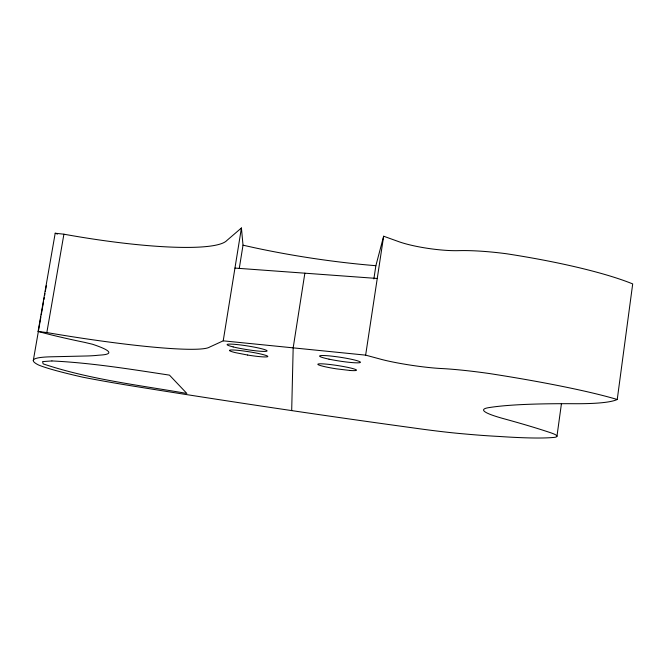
<?xml version="1.0" encoding="UTF-8"?>
<svg xmlns="http://www.w3.org/2000/svg" width="666" height="666" viewBox="0 0 666 666"><rect width="100%" height="100%" fill="white"/><g stroke="black" fill="none" stroke-linecap="round" stroke-linejoin="round"><path stroke-width="1" d="M291.691 410.597L293.173 347.86L304.861 273.185M239.252 268.548L243.015 245.188L241.425 227.98L226.881 240.459A163.253 25.516 10.3 0 1 63.911 234.199L55.195 233.233L38.095 331.427A131.369 11.072 9.4 0 0 84.549 342.357L92.383 344.214A173.626 12.671 9.8 0 1 101.415 355.003L98.027 355.261A429.57 30.736 10.4 0 1 86.139 355.994L52.589 356.768A307.734 19.156 8.8 0 0 38.695 365.051A190.692 11.78 9 0 0 82.759 377.181A100.133 6.002 9.2 0 0 131.227 385.78A1942.431 297.819 10.4 0 0 272.078 407.684L295.463 411.155A1942.431 297.819 10.4 0 0 412.529 427.805A87.729 5.345 8.6 0 0 463.528 433.849A236.572 15.476 8.9 0 0 498.326 436.405A321.362 21.945 9 0 0 554.978 437.304A114.502 7.509 8.5 0 0 550.341 432.642A660.705 38.104 9.6 0 0 504.195 418.831A166.025 12.229 7.9 0 1 488.403 407.7A883.699 53.047 6.8 0 1 574.134 403.713A275.358 26.407 8.7 0 0 617.24 399.492L632.7 283.916A169.672 26.465 7.9 0 0 506.443 253.746A69.53 11.522 7.7 0 0 458.549 250.649A41.384 7.234 8.1 0 1 397.993 241.383L383.649 236.222L375.874 265.692L373.867 278.937M556.959 436.28L561.48 403.405M617.24 399.492A170.937 15.068 8.3 0 0 489.343 373.534A70.08 6.56 8.2 0 0 441.333 368.523A41.725 4.129 8.5 0 1 380.286 359.091L365.642 355.136L383.649 236.222M38.095 331.427L46.836 332.567A164.477 14.527 9.7 0 0 209.582 347.094L223.218 340.834L241.425 227.98M33.3 360.522L40.892 316.908M41.25 314.876L43.54 301.698M43.898 299.667L44.247 297.635M44.605 295.612L44.955 293.581M45.313 291.55L46.37 285.464M46.836 332.567L63.911 234.199M234.956 268.082L377.256 278.471M223.218 340.834L365.642 355.136M243.015 245.188L253.604 247.544A170.629 29.254 8.9 0 0 309.215 257.8A174.75 30.037 8.9 0 0 375.874 265.692M57.501 234.082A130.444 19.472 9.7 0 1 55.195 233.233M51.931 360.939L42.574 361.596L43.157 363.886C89.594 379.454 138.753 385.106 186.855 393.456L169.472 375.133C130.469 369.189 91.392 362.837 51.931 360.939M350.249 370.496L336.58 368.872A19.497 1.723 8.7 0 1 318.731 363.894A19.497 1.723 8.7 0 1 347.402 367.299A19.497 1.723 8.7 0 1 350.249 370.496M247.644 355.036L235.506 352.664A19.48 1.723 9 0 1 238.486 350.383A19.48 1.723 9 0 1 267.058 355.869A19.48 1.723 9 0 1 249.134 355.286L247.644 355.036M329.012 359.157A20.663 1.931 8.7 0 0 360.414 362.379A20.663 1.931 8.7 0 0 330.611 356.019A20.663 1.931 8.7 0 0 329.012 359.157M233.142 346.911A20.23 1.856 9 0 0 266.425 351.273A20.23 1.856 9 0 0 241.6 345.088A20.23 1.856 9 0 0 233.142 346.911"/></g></svg>
